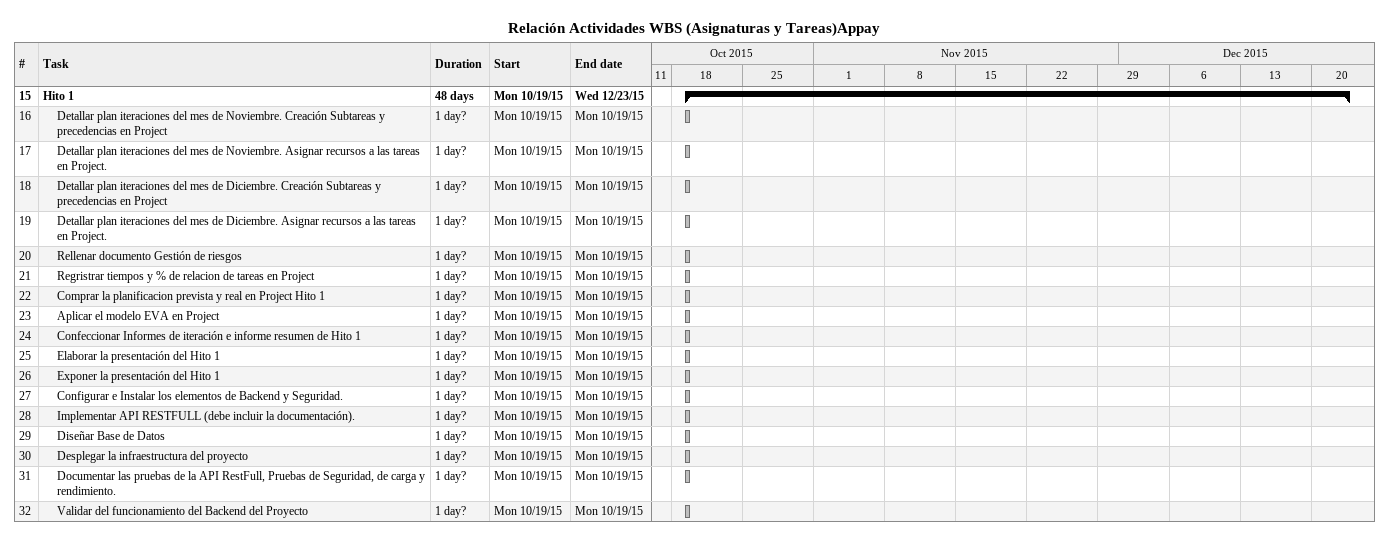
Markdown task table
Relación Actividades WBS (Asignaturas y Tareas)Appay

| ID | Level | Task | Duration | Start | Finish |
|---|---|---|---|---|---|
| 15 | 1 | **Hito 1** | 48d | 2015-10-19 | 2015-12-23 |
| 16 | 2 | Detallar plan iteraciones del mes de Noviembre. Creación Subtareas y precedencias en Project | 1d? | 2015-10-19 | 2015-10-19 |
| 17 | 2 | Detallar plan iteraciones del mes de Noviembre. Asignar recursos a las tareas en Project. | 1d? | 2015-10-19 | 2015-10-19 |
| 18 | 2 | Detallar plan iteraciones del mes de Diciembre. Creación Subtareas y precedencias en Project | 1d? | 2015-10-19 | 2015-10-19 |
| 19 | 2 | Detallar plan iteraciones del mes de Diciembre. Asignar recursos a las tareas en Project. | 1d? | 2015-10-19 | 2015-10-19 |
| 20 | 2 | Rellenar documento Gestión de riesgos | 1d? | 2015-10-19 | 2015-10-19 |
| 21 | 2 | Regristrar tiempos y % de relacion de tareas en Project | 1d? | 2015-10-19 | 2015-10-19 |
| 22 | 2 | Comprar la planificacion prevista y real en Project Hito 1 | 1d? | 2015-10-19 | 2015-10-19 |
| 23 | 2 | Aplicar el modelo EVA en Project | 1d? | 2015-10-19 | 2015-10-19 |
| 24 | 2 | Confeccionar Informes de iteración e informe resumen de Hito 1 | 1d? | 2015-10-19 | 2015-10-19 |
| 25 | 2 | Elaborar la presentación del Hito 1 | 1d? | 2015-10-19 | 2015-10-19 |
| 26 | 2 | Exponer la presentación del Hito 1 | 1d? | 2015-10-19 | 2015-10-19 |
| 27 | 2 | Configurar e Instalar los elementos de Backend y Seguridad. | 1d? | 2015-10-19 | 2015-10-19 |
| 28 | 2 | Implementar API RESTFULL (debe incluir la documentación). | 1d? | 2015-10-19 | 2015-10-19 |
| 29 | 2 | Diseñar Base de Datos | 1d? | 2015-10-19 | 2015-10-19 |
| 30 | 2 | Desplegar la infraestructura del proyecto | 1d? | 2015-10-19 | 2015-10-19 |
| 31 | 2 | Documentar las pruebas de la API RestFull, Pruebas de Seguridad, de carga y rendimiento. | 1d? | 2015-10-19 | 2015-10-19 |
| 32 | 2 | Validar del funcionamiento del Backend del Proyecto | 1d? | 2015-10-19 | 2015-10-19 |
